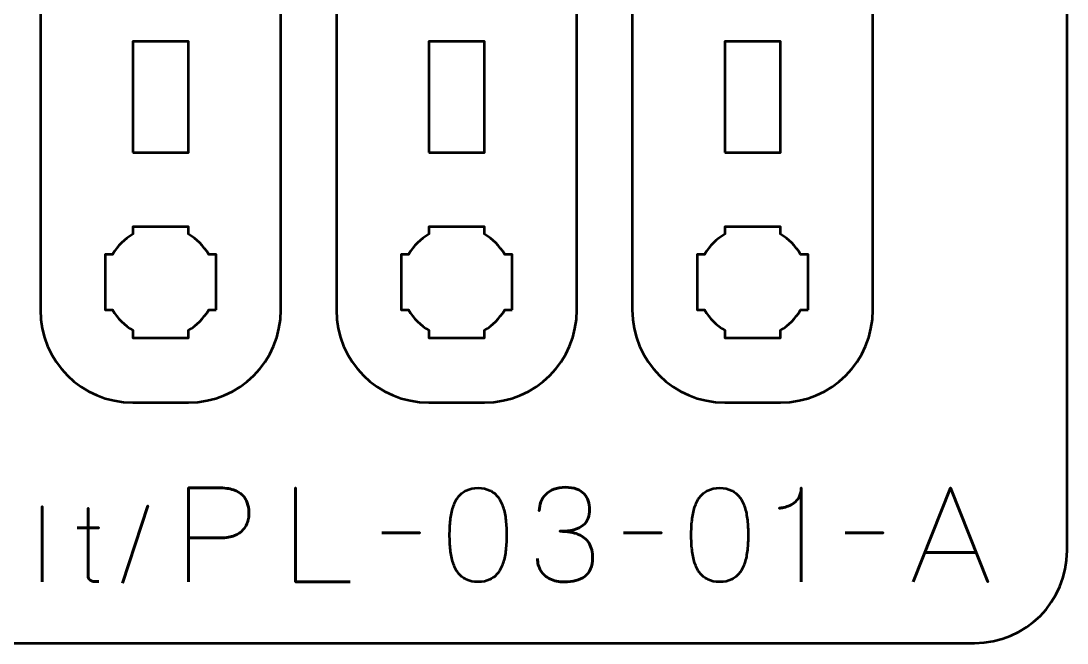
# Model space of a CAD drawing. Header units: centimetres. Extents: x -21 to 0, y -29.7 to 0.
# Drawn here: x -5.66 to 0, y -29.7 to -26.34 of the extents above; entities that cross this region are included whole.
import ezdxf

# ---------------------------------------------------------------- set-up
doc = ezdxf.new("R2010")
doc.units = ezdxf.units.CM
doc.header["$MEASUREMENT"] = 0
doc.layers.add('Layer 1', color=7, linetype='Continuous')

msp = doc.modelspace()

# ---------------------------------------------------------------- linework, layer by layer
at = {"layer": 'Layer 1', "color": 1, "lineweight": 53}
msp.add_open_spline([(-21.00003, -29.19995), (-21.00003, -29.19995), (-21.00003, -5.89992), (-21.00003, -5.89992), (-21.00003, -5.89992), (-21.00003, -5.81709), (-20.93286, -5.74992), (-20.85003, -5.74992), (-20.85003, -5.74992), (-20.7672, -5.74992), (-20.70003, -5.68275), (-20.70003, -5.59992), (-20.70003, -5.59992), (-20.70003, -5.51709), (-20.7672, -5.44992), (-20.85003, -5.44992), (-20.85003, -5.44992), (-20.93286, -5.44992), (-21.00003, -5.38275), (-21.00003, -5.29992), (-21.00003, -5.29992), (-21.00003, -5.21709), (-20.93286, -5.14992), (-20.85003, -5.14992), (-20.85003, -5.14992), (-20.7672, -5.14992), (-20.70003, -5.08275), (-20.70003, -4.99992), (-20.70003, -4.99992), (-20.70003, -4.91709), (-20.7672, -4.84992), (-20.85003, -4.84992), (-20.85003, -4.84992), (-20.93286, -4.84992), (-21.00003, -4.78275), (-21.00003, -4.69992), (-21.00003, -4.69992), (-21.00003, -4.61709), (-20.93286, -4.54992), (-20.85003, -4.54992), (-20.85003, -4.54992), (-20.7672, -4.54992), (-20.70003, -4.48275), (-20.70003, -4.39992), (-20.70003, -4.39992), (-20.70003, -4.31709), (-20.7672, -4.24992), (-20.85003, -4.24992), (-20.85003, -4.24992), (-20.93286, -4.24992), (-21.00003, -4.18275), (-21.00003, -4.09992), (-21.00003, -4.09992), (-21.00003, -4.01709), (-20.93286, -3.94992), (-20.85003, -3.94992), (-20.85003, -3.94992), (-20.7672, -3.94992), (-20.70003, -3.88275), (-20.70003, -3.79992), (-20.70003, -3.79992), (-20.70003, -3.71709), (-20.7672, -3.64992), (-20.85003, -3.64992), (-20.85003, -3.64992), (-20.93286, -3.64992), (-21.00003, -3.58275), (-21.00003, -3.49992), (-21.00003, -3.49992), (-21.00003, -3.41709), (-20.93286, -3.34992), (-20.85003, -3.34992), (-20.85003, -3.34992), (-20.7672, -3.34992), (-20.70003, -3.28275), (-20.70003, -3.19992), (-20.70003, -3.19992), (-20.70003, -3.11709), (-20.7672, -3.04992), (-20.85003, -3.04992), (-20.85003, -3.04992), (-20.93286, -3.04992), (-21.00003, -2.98275), (-21.00003, -2.89992), (-21.00003, -2.89992), (-21.00003, -2.81709), (-20.93286, -2.74992), (-20.85003, -2.74992), (-20.85003, -2.74992), (-20.7672, -2.74992), (-20.70003, -2.68275), (-20.70003, -2.59992), (-20.70003, -2.59992), (-20.70003, -2.51709), (-20.7672, -2.44992), (-20.85003, -2.44992), (-20.85003, -2.44992), (-20.93286, -2.44992), (-21.00003, -2.38275), (-21.00003, -2.29992), (-21.00003, -2.29992), (-21.00003, -2.21709), (-20.93286, -2.14992), (-20.85003, -2.14992), (-20.85003, -2.14992), (-20.7672, -2.14992), (-20.70003, -2.08275), (-20.70003, -1.99992), (-20.70003, -1.99992), (-20.70003, -1.91709), (-20.7672, -1.84992), (-20.85003, -1.84992), (-20.85003, -1.84992), (-20.93286, -1.84992), (-21.00003, -1.78275), (-21.00003, -1.69992), (-21.00003, -1.69992), (-21.00003, -1.61709), (-20.93286, -1.54992), (-20.85003, -1.54992), (-20.85003, -1.54992), (-20.7672, -1.54992), (-20.70003, -1.48275), (-20.70003, -1.39992), (-20.70003, -1.39992), (-20.70003, -1.31709), (-20.7672, -1.24992), (-20.85003, -1.24992), (-20.85003, -1.24992), (-20.93286, -1.24992), (-21.00003, -1.18275), (-21.00003, -1.09992), (-21.00003, -1.09992), (-21.00003, -1.09992), (-21.00003, -0.49992), (-21.00003, -0.49992), (-21.00003, -0.49992), (-21.00003, -0.22295), (-20.77694, 0.00004), (-20.49994, 0.00004), (-20.49994, 0.00004), (-20.49994, 0.00004), (-0.50008, 0.00004), (-0.50008, 0.00004), (-0.50008, 0.00004), (-0.22294, 0.00004), (0.00002, -0.22295), (0.00002, -0.49992), (0.00002, -0.49992), (0.00002, -0.49992), (0.00002, -29.19995), (0.00002, -29.19995), (0.00002, -29.19995), (0.00002, -29.47695), (-0.22294, -29.70004), (-0.50008, -29.70004), (-0.50008, -29.70004), (-0.50008, -29.70004), (-20.49994, -29.70004), (-20.49994, -29.70004), (-20.49994, -29.70004), (-20.77694, -29.70004), (-21.00003, -29.47695), (-21.00003, -29.19995)], degree=3, knots=[0, 0, 0, 0, 0.0243902, 0.0243902, 0.0243902, 0.0243902, 0.0487805, 0.0487805, 0.0487805, 0.0487805, 0.0731707, 0.0731707, 0.0731707, 0.0731707, 0.097561, 0.097561, 0.097561, 0.097561, 0.1219512, 0.1219512, 0.1219512, 0.1219512, 0.1463415, 0.1463415, 0.1463415, 0.1463415, 0.1707317, 0.1707317, 0.1707317, 0.1707317, 0.195122, 0.195122, 0.195122, 0.195122, 0.2195122, 0.2195122, 0.2195122, 0.2195122, 0.2439024, 0.2439024, 0.2439024, 0.2439024, 0.2682927, 0.2682927, 0.2682927, 0.2682927, 0.2926829, 0.2926829, 0.2926829, 0.2926829, 0.3170732, 0.3170732, 0.3170732, 0.3170732, 0.3414634, 0.3414634, 0.3414634, 0.3414634, 0.3658537, 0.3658537, 0.3658537, 0.3658537, 0.3902439, 0.3902439, 0.3902439, 0.3902439, 0.4146341, 0.4146341, 0.4146341, 0.4146341, 0.4390244, 0.4390244, 0.4390244, 0.4390244, 0.4634146, 0.4634146, 0.4634146, 0.4634146, 0.4878049, 0.4878049, 0.4878049, 0.4878049, 0.5121951, 0.5121951, 0.5121951, 0.5121951, 0.5365854, 0.5365854, 0.5365854, 0.5365854, 0.5609756, 0.5609756, 0.5609756, 0.5609756, 0.5853659, 0.5853659, 0.5853659, 0.5853659, 0.6097561, 0.6097561, 0.6097561, 0.6097561, 0.6341463, 0.6341463, 0.6341463, 0.6341463, 0.6585366, 0.6585366, 0.6585366, 0.6585366, 0.6829268, 0.6829268, 0.6829268, 0.6829268, 0.7073171, 0.7073171, 0.7073171, 0.7073171, 0.7317073, 0.7317073, 0.7317073, 0.7317073, 0.7560976, 0.7560976, 0.7560976, 0.7560976, 0.7804878, 0.7804878, 0.7804878, 0.7804878, 0.804878, 0.804878, 0.804878, 0.804878, 0.8292683, 0.8292683, 0.8292683, 0.8292683, 0.8536585, 0.8536585, 0.8536585, 0.8536585, 0.8780488, 0.8780488, 0.8780488, 0.8780488, 0.902439, 0.902439, 0.902439, 0.902439, 0.9268293, 0.9268293, 0.9268293, 0.9268293, 0.9512195, 0.9512195, 0.9512195, 0.9512195, 0.9756098, 0.9756098, 0.9756098, 0.9756098, 1, 1, 1, 1], dxfattribs=at)
at = {"layer": 'Layer 1', "color": 3, "lineweight": 53}
for points in [[(-5.55001, -27.89994), (-5.55001, -27.89994), (-5.55001, -23.60007), (-5.55001, -23.60007), (-5.55001, -23.60007), (-5.55001, -23.32293), (-5.32692, -23.09997), (-5.04992, -23.09997), (-5.04992, -23.09997), (-5.04992, -23.09997), (-4.74991, -23.09997), (-4.74991, -23.09997), (-4.74991, -23.09997), (-4.47295, -23.09997), (-4.24999, -23.32293), (-4.24999, -23.60007), (-4.24999, -23.60007), (-4.24999, -23.60007), (-4.24999, -27.89994), (-4.24999, -27.89994), (-4.24999, -27.89994), (-4.24999, -28.17694), (-4.47295, -28.40003), (-4.74991, -28.40003), (-4.74991, -28.40003), (-4.74991, -28.40003), (-5.04992, -28.40003), (-5.04992, -28.40003), (-5.04992, -28.40003), (-5.32692, -28.40003), (-5.55001, -28.17694), (-5.55001, -27.89994)], [(-3.95001, -27.89994), (-3.95001, -27.89994), (-3.95001, -23.60007), (-3.95001, -23.60007), (-3.95001, -23.60007), (-3.95001, -23.32293), (-3.72692, -23.09997), (-3.44992, -23.09997), (-3.44992, -23.09997), (-3.44992, -23.09997), (-3.14991, -23.09997), (-3.14991, -23.09997), (-3.14991, -23.09997), (-2.87295, -23.09997), (-2.64999, -23.32293), (-2.64999, -23.60007), (-2.64999, -23.60007), (-2.64999, -23.60007), (-2.64999, -27.89994), (-2.64999, -27.89994), (-2.64999, -27.89994), (-2.64999, -28.17694), (-2.87295, -28.40003), (-3.14991, -28.40003), (-3.14991, -28.40003), (-3.14991, -28.40003), (-3.44992, -28.40003), (-3.44992, -28.40003), (-3.44992, -28.40003), (-3.72692, -28.40003), (-3.95001, -28.17694), (-3.95001, -27.89994)], [(-2.35001, -27.89994), (-2.35001, -27.89994), (-2.35001, -23.60007), (-2.35001, -23.60007), (-2.35001, -23.60007), (-2.35001, -23.32293), (-2.12692, -23.09997), (-1.84992, -23.09997), (-1.84992, -23.09997), (-1.84992, -23.09997), (-1.54991, -23.09997), (-1.54991, -23.09997), (-1.54991, -23.09997), (-1.27295, -23.09997), (-1.04999, -23.32293), (-1.04999, -23.60007), (-1.04999, -23.60007), (-1.04999, -23.60007), (-1.04999, -27.89994), (-1.04999, -27.89994), (-1.04999, -27.89994), (-1.04999, -28.17694), (-1.27295, -28.40003), (-1.54991, -28.40003), (-1.54991, -28.40003), (-1.54991, -28.40003), (-1.84992, -28.40003), (-1.84992, -28.40003), (-1.84992, -28.40003), (-2.12692, -28.40003), (-2.35001, -28.17694), (-2.35001, -27.89994)]]:
    msp.add_open_spline(points, degree=3, knots=[0, 0, 0, 0, 0.125, 0.125, 0.125, 0.125, 0.25, 0.25, 0.25, 0.25, 0.375, 0.375, 0.375, 0.375, 0.5, 0.5, 0.5, 0.5, 0.625, 0.625, 0.625, 0.625, 0.75, 0.75, 0.75, 0.75, 0.875, 0.875, 0.875, 0.875, 1, 1, 1, 1], dxfattribs=at)
at = {"layer": 'Layer 1', "lineweight": 53}
for points, knots in [([(-5.04992, -27.04999), (-5.04992, -27.04999), (-5.04992, -26.44998), (-5.04992, -26.44998), (-5.04992, -26.44998), (-5.04992, -26.44998), (-4.74991, -26.44998), (-4.74991, -26.44998), (-4.74991, -26.44998), (-4.74991, -26.44998), (-4.74991, -27.04999), (-4.74991, -27.04999), (-4.74991, -27.04999), (-4.74991, -27.04999), (-5.04992, -27.04999), (-5.04992, -27.04999)], [0, 0, 0, 0, 0.25, 0.25, 0.25, 0.25, 0.5, 0.5, 0.5, 0.5, 0.75, 0.75, 0.75, 0.75, 1, 1, 1, 1]), ([(-3.44992, -27.04999), (-3.44992, -27.04999), (-3.44992, -26.44998), (-3.44992, -26.44998), (-3.44992, -26.44998), (-3.44992, -26.44998), (-3.14991, -26.44998), (-3.14991, -26.44998), (-3.14991, -26.44998), (-3.14991, -26.44998), (-3.14991, -27.04999), (-3.14991, -27.04999), (-3.14991, -27.04999), (-3.14991, -27.04999), (-3.44992, -27.04999), (-3.44992, -27.04999)], [0, 0, 0, 0, 0.25, 0.25, 0.25, 0.25, 0.5, 0.5, 0.5, 0.5, 0.75, 0.75, 0.75, 0.75, 1, 1, 1, 1]), ([(-1.84992, -27.04999), (-1.84992, -27.04999), (-1.84992, -26.44998), (-1.84992, -26.44998), (-1.84992, -26.44998), (-1.84992, -26.44998), (-1.54991, -26.44998), (-1.54991, -26.44998), (-1.54991, -26.44998), (-1.54991, -26.44998), (-1.54991, -27.04999), (-1.54991, -27.04999), (-1.54991, -27.04999), (-1.54991, -27.04999), (-1.84992, -27.04999), (-1.84992, -27.04999)], [0, 0, 0, 0, 0.25, 0.25, 0.25, 0.25, 0.5, 0.5, 0.5, 0.5, 0.75, 0.75, 0.75, 0.75, 1, 1, 1, 1]), ([(-4.59998, -27.89994), (-4.59998, -27.89994), (-4.64009, -27.89994), (-4.64009, -27.89994), (-4.64009, -27.89994), (-4.66641, -27.94555), (-4.70444, -27.98347), (-4.74991, -28.00979), (-4.74991, -28.00979), (-4.74991, -28.00979), (-4.74991, -28.05001), (-4.74991, -28.05001), (-4.74991, -28.05001), (-4.74991, -28.05001), (-4.89999, -28.05001), (-4.89999, -28.05001), (-4.89999, -28.05001), (-4.89999, -28.05001), (-5.04992, -28.05001), (-5.04992, -28.05001), (-5.04992, -28.05001), (-5.04992, -28.05001), (-5.04992, -28.00979), (-5.04992, -28.00979), (-5.04992, -28.00979), (-5.09553, -27.98347), (-5.13345, -27.94555), (-5.15977, -27.89994), (-5.15977, -27.89994), (-5.15977, -27.89994), (-5.19999, -27.89994), (-5.19999, -27.89994), (-5.19999, -27.89994), (-5.19999, -27.89994), (-5.19999, -27.75001), (-5.19999, -27.75001), (-5.19999, -27.75001), (-5.19999, -27.75001), (-5.19999, -27.59993), (-5.19999, -27.59993), (-5.19999, -27.59993), (-5.19999, -27.59993), (-5.15977, -27.59993), (-5.15977, -27.59993), (-5.15977, -27.59993), (-5.13345, -27.55446), (-5.09553, -27.51643), (-5.04992, -27.49011), (-5.04992, -27.49011), (-5.04992, -27.49011), (-5.04992, -27.45), (-5.04992, -27.45), (-5.04992, -27.45), (-5.04992, -27.45), (-4.89999, -27.45), (-4.89999, -27.45), (-4.89999, -27.45), (-4.89999, -27.45), (-4.74991, -27.45), (-4.74991, -27.45), (-4.74991, -27.45), (-4.74991, -27.45), (-4.74991, -27.49011), (-4.74991, -27.49011), (-4.74991, -27.49011), (-4.70444, -27.51643), (-4.66641, -27.55446), (-4.64009, -27.59993), (-4.64009, -27.59993), (-4.64009, -27.59993), (-4.59998, -27.59993), (-4.59998, -27.59993), (-4.59998, -27.59993), (-4.59998, -27.59993), (-4.59998, -27.75001), (-4.59998, -27.75001), (-4.59998, -27.75001), (-4.59998, -27.75001), (-4.59998, -27.89994), (-4.59998, -27.89994)], [0, 0, 0, 0, 0.05, 0.05, 0.05, 0.05, 0.1, 0.1, 0.1, 0.1, 0.15, 0.15, 0.15, 0.15, 0.2, 0.2, 0.2, 0.2, 0.25, 0.25, 0.25, 0.25, 0.3, 0.3, 0.3, 0.3, 0.35, 0.35, 0.35, 0.35, 0.4, 0.4, 0.4, 0.4, 0.45, 0.45, 0.45, 0.45, 0.5, 0.5, 0.5, 0.5, 0.55, 0.55, 0.55, 0.55, 0.6, 0.6, 0.6, 0.6, 0.65, 0.65, 0.65, 0.65, 0.7, 0.7, 0.7, 0.7, 0.75, 0.75, 0.75, 0.75, 0.8, 0.8, 0.8, 0.8, 0.85, 0.85, 0.85, 0.85, 0.9, 0.9, 0.9, 0.9, 0.95, 0.95, 0.95, 0.95, 1, 1, 1, 1]), ([(-2.99998, -27.89994), (-2.99998, -27.89994), (-3.04009, -27.89994), (-3.04009, -27.89994), (-3.04009, -27.89994), (-3.06641, -27.94555), (-3.10444, -27.98347), (-3.14991, -28.00979), (-3.14991, -28.00979), (-3.14991, -28.00979), (-3.14991, -28.05001), (-3.14991, -28.05001), (-3.14991, -28.05001), (-3.14991, -28.05001), (-3.29999, -28.05001), (-3.29999, -28.05001), (-3.29999, -28.05001), (-3.29999, -28.05001), (-3.44992, -28.05001), (-3.44992, -28.05001), (-3.44992, -28.05001), (-3.44992, -28.05001), (-3.44992, -28.00979), (-3.44992, -28.00979), (-3.44992, -28.00979), (-3.49553, -27.98347), (-3.53345, -27.94555), (-3.55977, -27.89994), (-3.55977, -27.89994), (-3.55977, -27.89994), (-3.59999, -27.89994), (-3.59999, -27.89994), (-3.59999, -27.89994), (-3.59999, -27.89994), (-3.59999, -27.75001), (-3.59999, -27.75001), (-3.59999, -27.75001), (-3.59999, -27.75001), (-3.59999, -27.59993), (-3.59999, -27.59993), (-3.59999, -27.59993), (-3.59999, -27.59993), (-3.55977, -27.59993), (-3.55977, -27.59993), (-3.55977, -27.59993), (-3.53345, -27.55446), (-3.49553, -27.51643), (-3.44992, -27.49011), (-3.44992, -27.49011), (-3.44992, -27.49011), (-3.44992, -27.45), (-3.44992, -27.45), (-3.44992, -27.45), (-3.44992, -27.45), (-3.29999, -27.45), (-3.29999, -27.45), (-3.29999, -27.45), (-3.29999, -27.45), (-3.14991, -27.45), (-3.14991, -27.45), (-3.14991, -27.45), (-3.14991, -27.45), (-3.14991, -27.49011), (-3.14991, -27.49011), (-3.14991, -27.49011), (-3.10444, -27.51643), (-3.06641, -27.55446), (-3.04009, -27.59993), (-3.04009, -27.59993), (-3.04009, -27.59993), (-2.99998, -27.59993), (-2.99998, -27.59993), (-2.99998, -27.59993), (-2.99998, -27.59993), (-2.99998, -27.75001), (-2.99998, -27.75001), (-2.99998, -27.75001), (-2.99998, -27.75001), (-2.99998, -27.89994), (-2.99998, -27.89994)], [0, 0, 0, 0, 0.05, 0.05, 0.05, 0.05, 0.1, 0.1, 0.1, 0.1, 0.15, 0.15, 0.15, 0.15, 0.2, 0.2, 0.2, 0.2, 0.25, 0.25, 0.25, 0.25, 0.3, 0.3, 0.3, 0.3, 0.35, 0.35, 0.35, 0.35, 0.4, 0.4, 0.4, 0.4, 0.45, 0.45, 0.45, 0.45, 0.5, 0.5, 0.5, 0.5, 0.55, 0.55, 0.55, 0.55, 0.6, 0.6, 0.6, 0.6, 0.65, 0.65, 0.65, 0.65, 0.7, 0.7, 0.7, 0.7, 0.75, 0.75, 0.75, 0.75, 0.8, 0.8, 0.8, 0.8, 0.85, 0.85, 0.85, 0.85, 0.9, 0.9, 0.9, 0.9, 0.95, 0.95, 0.95, 0.95, 1, 1, 1, 1]), ([(-1.39998, -27.89994), (-1.39998, -27.89994), (-1.44009, -27.89994), (-1.44009, -27.89994), (-1.44009, -27.89994), (-1.46641, -27.94555), (-1.50444, -27.98347), (-1.54991, -28.00979), (-1.54991, -28.00979), (-1.54991, -28.00979), (-1.54991, -28.05001), (-1.54991, -28.05001), (-1.54991, -28.05001), (-1.54991, -28.05001), (-1.69999, -28.05001), (-1.69999, -28.05001), (-1.69999, -28.05001), (-1.69999, -28.05001), (-1.84992, -28.05001), (-1.84992, -28.05001), (-1.84992, -28.05001), (-1.84992, -28.05001), (-1.84992, -28.00979), (-1.84992, -28.00979), (-1.84992, -28.00979), (-1.89553, -27.98347), (-1.93345, -27.94555), (-1.95977, -27.89994), (-1.95977, -27.89994), (-1.95977, -27.89994), (-1.99999, -27.89994), (-1.99999, -27.89994), (-1.99999, -27.89994), (-1.99999, -27.89994), (-1.99999, -27.75001), (-1.99999, -27.75001), (-1.99999, -27.75001), (-1.99999, -27.75001), (-1.99999, -27.59993), (-1.99999, -27.59993), (-1.99999, -27.59993), (-1.99999, -27.59993), (-1.95977, -27.59993), (-1.95977, -27.59993), (-1.95977, -27.59993), (-1.93345, -27.55446), (-1.89553, -27.51643), (-1.84992, -27.49011), (-1.84992, -27.49011), (-1.84992, -27.49011), (-1.84992, -27.45), (-1.84992, -27.45), (-1.84992, -27.45), (-1.84992, -27.45), (-1.69999, -27.45), (-1.69999, -27.45), (-1.69999, -27.45), (-1.69999, -27.45), (-1.54991, -27.45), (-1.54991, -27.45), (-1.54991, -27.45), (-1.54991, -27.45), (-1.54991, -27.49011), (-1.54991, -27.49011), (-1.54991, -27.49011), (-1.50444, -27.51643), (-1.46641, -27.55446), (-1.44009, -27.59993), (-1.44009, -27.59993), (-1.44009, -27.59993), (-1.39998, -27.59993), (-1.39998, -27.59993), (-1.39998, -27.59993), (-1.39998, -27.59993), (-1.39998, -27.75001), (-1.39998, -27.75001), (-1.39998, -27.75001), (-1.39998, -27.75001), (-1.39998, -27.89994), (-1.39998, -27.89994)], [0, 0, 0, 0, 0.05, 0.05, 0.05, 0.05, 0.1, 0.1, 0.1, 0.1, 0.15, 0.15, 0.15, 0.15, 0.2, 0.2, 0.2, 0.2, 0.25, 0.25, 0.25, 0.25, 0.3, 0.3, 0.3, 0.3, 0.35, 0.35, 0.35, 0.35, 0.4, 0.4, 0.4, 0.4, 0.45, 0.45, 0.45, 0.45, 0.5, 0.5, 0.5, 0.5, 0.55, 0.55, 0.55, 0.55, 0.6, 0.6, 0.6, 0.6, 0.65, 0.65, 0.65, 0.65, 0.7, 0.7, 0.7, 0.7, 0.75, 0.75, 0.75, 0.75, 0.8, 0.8, 0.8, 0.8, 0.85, 0.85, 0.85, 0.85, 0.9, 0.9, 0.9, 0.9, 0.95, 0.95, 0.95, 0.95, 1, 1, 1, 1])]:
    msp.add_open_spline(points, degree=3, knots=knots, dxfattribs=at)
at = {"layer": 'Layer 1', "color": 5, "lineweight": 53}
for points, knots in [([(-4.74867, -29.36992), (-4.74867, -29.36992), (-4.74867, -28.86121), (-4.74867, -28.86121), (-4.74867, -28.86121), (-4.74867, -28.86121), (-4.58639, -28.86121), (-4.58639, -28.86121), (-4.58639, -28.86121), (-4.55393, -28.86133), (-4.52724, -28.86497), (-4.50619, -28.87203), (-4.50619, -28.87203), (-4.48526, -28.87897), (-4.4688, -28.88861), (-4.45692, -28.90084), (-4.45692, -28.90084), (-4.44504, -28.91295), (-4.43658, -28.92683), (-4.4314, -28.94247), (-4.4314, -28.94247), (-4.42635, -28.95811), (-4.42341, -28.97445), (-4.4227, -28.99174), (-4.4227, -28.99174), (-4.42188, -29.00903), (-4.42388, -29.02596), (-4.42858, -29.04242), (-4.42858, -29.04242), (-4.4334, -29.05889), (-4.44152, -29.07382), (-4.45316, -29.08723), (-4.45316, -29.08723), (-4.46468, -29.10063), (-4.48032, -29.11133), (-4.49996, -29.11921), (-4.49996, -29.11921), (-4.5196, -29.12721), (-4.54394, -29.13121), (-4.57298, -29.13144), (-4.57298, -29.13144), (-4.57298, -29.13144), (-4.74867, -29.13144), (-4.74867, -29.13144), (-4.74867, -29.13144), (-4.74867, -29.13144), (-4.57298, -29.13144), (-4.57298, -29.13144), (-4.57298, -29.13144), (-4.54453, -29.13121), (-4.52042, -29.12721), (-4.5009, -29.11921), (-4.5009, -29.11921), (-4.48126, -29.11133), (-4.46562, -29.10063), (-4.45386, -29.08723), (-4.45386, -29.08723), (-4.44222, -29.07382), (-4.43387, -29.05889), (-4.42893, -29.04242), (-4.42893, -29.04242), (-4.42399, -29.02596), (-4.42188, -29.00903), (-4.4227, -28.99174), (-4.4227, -28.99174), (-4.42341, -28.97445), (-4.42635, -28.95811), (-4.43164, -28.94247), (-4.43164, -28.94247), (-4.43681, -28.92683), (-4.44551, -28.91295), (-4.45739, -28.90084), (-4.45739, -28.90084), (-4.46938, -28.88861), (-4.48585, -28.87897), (-4.50678, -28.87203), (-4.50678, -28.87203), (-4.52783, -28.86497), (-4.55429, -28.86133), (-4.58639, -28.86121), (-4.58639, -28.86121), (-4.58639, -28.86121), (-4.74867, -28.86121), (-4.74867, -28.86121), (-4.74867, -28.86121), (-4.74867, -28.86121), (-4.74867, -29.36992), (-4.74867, -29.36992)], [0, 0, 0, 0, 0.0454545, 0.0454545, 0.0454545, 0.0454545, 0.0909091, 0.0909091, 0.0909091, 0.0909091, 0.1363636, 0.1363636, 0.1363636, 0.1363636, 0.1818182, 0.1818182, 0.1818182, 0.1818182, 0.2272727, 0.2272727, 0.2272727, 0.2272727, 0.2727273, 0.2727273, 0.2727273, 0.2727273, 0.3181818, 0.3181818, 0.3181818, 0.3181818, 0.3636364, 0.3636364, 0.3636364, 0.3636364, 0.4090909, 0.4090909, 0.4090909, 0.4090909, 0.4545455, 0.4545455, 0.4545455, 0.4545455, 0.5, 0.5, 0.5, 0.5, 0.5454545, 0.5454545, 0.5454545, 0.5454545, 0.5909091, 0.5909091, 0.5909091, 0.5909091, 0.6363636, 0.6363636, 0.6363636, 0.6363636, 0.6818182, 0.6818182, 0.6818182, 0.6818182, 0.7272727, 0.7272727, 0.7272727, 0.7272727, 0.7727273, 0.7727273, 0.7727273, 0.7727273, 0.8181818, 0.8181818, 0.8181818, 0.8181818, 0.8636364, 0.8636364, 0.8636364, 0.8636364, 0.9090909, 0.9090909, 0.9090909, 0.9090909, 0.9545455, 0.9545455, 0.9545455, 0.9545455, 1, 1, 1, 1]), ([(-3.87448, -29.36992), (-3.87448, -29.36992), (-4.17152, -29.36992), (-4.17152, -29.36992), (-4.17152, -29.36992), (-4.17152, -29.36992), (-4.17152, -28.86121), (-4.17152, -28.86121), (-4.17152, -28.86121), (-4.17152, -28.86121), (-4.17152, -29.36992), (-4.17152, -29.36992), (-4.17152, -29.36992), (-4.17152, -29.36992), (-3.87448, -29.36992), (-3.87448, -29.36992)], [0, 0, 0, 0, 0.25, 0.25, 0.25, 0.25, 0.5, 0.5, 0.5, 0.5, 0.75, 0.75, 0.75, 0.75, 1, 1, 1, 1]), ([(-3.18374, -29.36992), (-3.15904, -29.3698), (-3.13776, -29.36545), (-3.12, -29.35698), (-3.12, -29.35698), (-3.10236, -29.34852), (-3.08766, -29.33641), (-3.0759, -29.321), (-3.0759, -29.321), (-3.06426, -29.30548), (-3.05509, -29.28713), (-3.04827, -29.26597), (-3.04827, -29.26597), (-3.04157, -29.2448), (-3.03675, -29.22163), (-3.03404, -29.19623), (-3.03404, -29.19623), (-3.03122, -29.17083), (-3.02981, -29.14414), (-3.02993, -29.11592), (-3.02993, -29.11592), (-3.02981, -29.08781), (-3.03122, -29.06112), (-3.03404, -29.03584), (-3.03404, -29.03584), (-3.03675, -29.01055), (-3.04157, -28.98727), (-3.04827, -28.9661), (-3.04827, -28.9661), (-3.05509, -28.94506), (-3.06426, -28.92671), (-3.0759, -28.91107), (-3.0759, -28.91107), (-3.08766, -28.89555), (-3.10236, -28.88344), (-3.12, -28.87497), (-3.12, -28.87497), (-3.13776, -28.86639), (-3.15904, -28.86203), (-3.18374, -28.86192), (-3.18374, -28.86192), (-3.20843, -28.86203), (-3.22972, -28.86639), (-3.24747, -28.87497), (-3.24747, -28.87497), (-3.26511, -28.88344), (-3.27981, -28.89555), (-3.29157, -28.91107), (-3.29157, -28.91107), (-3.30321, -28.92671), (-3.31238, -28.94506), (-3.3192, -28.9661), (-3.3192, -28.9661), (-3.32591, -28.98727), (-3.33073, -29.01055), (-3.33343, -29.03584), (-3.33343, -29.03584), (-3.33626, -29.06112), (-3.33767, -29.08781), (-3.33755, -29.11592), (-3.33755, -29.11592), (-3.33767, -29.14414), (-3.33626, -29.17083), (-3.33343, -29.19623), (-3.33343, -29.19623), (-3.33073, -29.22163), (-3.32591, -29.2448), (-3.3192, -29.26597), (-3.3192, -29.26597), (-3.31238, -29.28713), (-3.30321, -29.30548), (-3.29157, -29.321), (-3.29157, -29.321), (-3.27981, -29.33641), (-3.26511, -29.34852), (-3.24747, -29.35698), (-3.24747, -29.35698), (-3.22972, -29.36545), (-3.20843, -29.3698), (-3.18374, -29.36992)], [0, 0, 0, 0, 0.05, 0.05, 0.05, 0.05, 0.1, 0.1, 0.1, 0.1, 0.15, 0.15, 0.15, 0.15, 0.2, 0.2, 0.2, 0.2, 0.25, 0.25, 0.25, 0.25, 0.3, 0.3, 0.3, 0.3, 0.35, 0.35, 0.35, 0.35, 0.4, 0.4, 0.4, 0.4, 0.45, 0.45, 0.45, 0.45, 0.5, 0.5, 0.5, 0.5, 0.55, 0.55, 0.55, 0.55, 0.6, 0.6, 0.6, 0.6, 0.65, 0.65, 0.65, 0.65, 0.7, 0.7, 0.7, 0.7, 0.75, 0.75, 0.75, 0.75, 0.8, 0.8, 0.8, 0.8, 0.85, 0.85, 0.85, 0.85, 0.9, 0.9, 0.9, 0.9, 0.95, 0.95, 0.95, 0.95, 1, 1, 1, 1]), ([(-3.18374, -29.36992), (-3.15904, -29.3698), (-3.13776, -29.36545), (-3.12, -29.35698), (-3.12, -29.35698), (-3.10236, -29.34852), (-3.08766, -29.33641), (-3.0759, -29.321), (-3.0759, -29.321), (-3.06426, -29.30548), (-3.05509, -29.28713), (-3.04827, -29.26597), (-3.04827, -29.26597), (-3.04157, -29.2448), (-3.03675, -29.22163), (-3.03404, -29.19623), (-3.03404, -29.19623), (-3.03122, -29.17083), (-3.02981, -29.14414), (-3.02993, -29.11592), (-3.02993, -29.11592), (-3.02981, -29.08781), (-3.03122, -29.06112), (-3.03404, -29.03584), (-3.03404, -29.03584), (-3.03675, -29.01055), (-3.04157, -28.98727), (-3.04827, -28.9661), (-3.04827, -28.9661), (-3.05509, -28.94506), (-3.06426, -28.92671), (-3.0759, -28.91107), (-3.0759, -28.91107), (-3.08766, -28.89555), (-3.10236, -28.88344), (-3.12, -28.87497), (-3.12, -28.87497), (-3.13776, -28.86639), (-3.15904, -28.86203), (-3.18374, -28.86192), (-3.18374, -28.86192), (-3.20843, -28.86203), (-3.22972, -28.86639), (-3.24747, -28.87497), (-3.24747, -28.87497), (-3.26511, -28.88344), (-3.27981, -28.89555), (-3.29157, -28.91107), (-3.29157, -28.91107), (-3.30321, -28.92671), (-3.31238, -28.94506), (-3.3192, -28.9661), (-3.3192, -28.9661), (-3.32591, -28.98727), (-3.33073, -29.01055), (-3.33343, -29.03584), (-3.33343, -29.03584), (-3.33626, -29.06112), (-3.33767, -29.08781), (-3.33755, -29.11592), (-3.33755, -29.11592), (-3.33767, -29.14414), (-3.33626, -29.17083), (-3.33343, -29.19623), (-3.33343, -29.19623), (-3.33073, -29.22163), (-3.32591, -29.2448), (-3.3192, -29.26597), (-3.3192, -29.26597), (-3.31238, -29.28713), (-3.30321, -29.30548), (-3.29157, -29.321), (-3.29157, -29.321), (-3.27981, -29.33641), (-3.26511, -29.34852), (-3.24747, -29.35698), (-3.24747, -29.35698), (-3.22972, -29.36545), (-3.20843, -29.3698), (-3.18374, -29.36992)], [0, 0, 0, 0, 0.05, 0.05, 0.05, 0.05, 0.1, 0.1, 0.1, 0.1, 0.15, 0.15, 0.15, 0.15, 0.2, 0.2, 0.2, 0.2, 0.25, 0.25, 0.25, 0.25, 0.3, 0.3, 0.3, 0.3, 0.35, 0.35, 0.35, 0.35, 0.4, 0.4, 0.4, 0.4, 0.45, 0.45, 0.45, 0.45, 0.5, 0.5, 0.5, 0.5, 0.55, 0.55, 0.55, 0.55, 0.6, 0.6, 0.6, 0.6, 0.65, 0.65, 0.65, 0.65, 0.7, 0.7, 0.7, 0.7, 0.75, 0.75, 0.75, 0.75, 0.8, 0.8, 0.8, 0.8, 0.85, 0.85, 0.85, 0.85, 0.9, 0.9, 0.9, 0.9, 0.95, 0.95, 0.95, 0.95, 1, 1, 1, 1]), ([(-2.86271, -29.24221), (-2.86259, -29.26761), (-2.85671, -29.28972), (-2.84507, -29.30889), (-2.84507, -29.30889), (-2.83343, -29.32794), (-2.81685, -29.34287), (-2.79521, -29.35357), (-2.79521, -29.35357), (-2.77357, -29.36428), (-2.74759, -29.36968), (-2.71736, -29.36992), (-2.71736, -29.36992), (-2.69467, -29.36992), (-2.67409, -29.36757), (-2.65539, -29.36263), (-2.65539, -29.36263), (-2.63681, -29.35769), (-2.62082, -29.35005), (-2.6073, -29.33958), (-2.6073, -29.33958), (-2.59377, -29.32912), (-2.58343, -29.31559), (-2.57602, -29.29913), (-2.57602, -29.29913), (-2.56873, -29.28255), (-2.56508, -29.26267), (-2.56496, -29.23939), (-2.56496, -29.23939), (-2.56485, -29.20835), (-2.5712, -29.18212), (-2.58378, -29.16084), (-2.58378, -29.16084), (-2.59636, -29.13955), (-2.61588, -29.12356), (-2.6421, -29.11263), (-2.6421, -29.11263), (-2.66833, -29.10169), (-2.70196, -29.09616), (-2.74276, -29.09616), (-2.74276, -29.09616), (-2.71231, -29.09628), (-2.68679, -29.09346), (-2.66598, -29.0877), (-2.66598, -29.0877), (-2.64528, -29.08193), (-2.6287, -29.07382), (-2.61623, -29.06324), (-2.61623, -29.06324), (-2.60377, -29.05277), (-2.59471, -29.04031), (-2.58931, -29.02596), (-2.58931, -29.02596), (-2.58378, -29.01173), (-2.58107, -28.99609), (-2.58119, -28.97904), (-2.58119, -28.97904), (-2.58107, -28.96199), (-2.58343, -28.94623), (-2.58813, -28.93165), (-2.58813, -28.93165), (-2.59272, -28.91707), (-2.60024, -28.90425), (-2.61047, -28.89331), (-2.61047, -28.89331), (-2.6207, -28.88238), (-2.63423, -28.87379), (-2.65081, -28.86768), (-2.65081, -28.86768), (-2.6675, -28.86156), (-2.68785, -28.85851), (-2.71172, -28.85839), (-2.71172, -28.85839), (-2.73547, -28.85851), (-2.75629, -28.86203), (-2.77393, -28.86885), (-2.77393, -28.86885), (-2.79168, -28.87568), (-2.80626, -28.88497), (-2.81802, -28.89684), (-2.81802, -28.89684), (-2.82967, -28.90872), (-2.83837, -28.92224), (-2.84413, -28.93753), (-2.84413, -28.93753), (-2.85001, -28.95282), (-2.85283, -28.96904), (-2.85283, -28.9861), (-2.85283, -28.9861), (-2.85283, -28.96904), (-2.85001, -28.95282), (-2.84413, -28.93753), (-2.84413, -28.93753), (-2.83837, -28.92224), (-2.82967, -28.90872), (-2.81802, -28.89684), (-2.81802, -28.89684), (-2.80626, -28.88497), (-2.79168, -28.87568), (-2.77393, -28.86885), (-2.77393, -28.86885), (-2.75629, -28.86203), (-2.73547, -28.85851), (-2.71172, -28.85839), (-2.71172, -28.85839), (-2.68785, -28.85851), (-2.6675, -28.86156), (-2.65081, -28.86768), (-2.65081, -28.86768), (-2.63423, -28.87379), (-2.6207, -28.88238), (-2.61047, -28.89331), (-2.61047, -28.89331), (-2.60024, -28.90425), (-2.59272, -28.91707), (-2.58813, -28.93165), (-2.58813, -28.93165), (-2.58343, -28.94623), (-2.58107, -28.96199), (-2.58119, -28.97904), (-2.58119, -28.97904), (-2.58107, -28.99609), (-2.58378, -29.01173), (-2.58931, -29.02596), (-2.58931, -29.02596), (-2.59471, -29.04031), (-2.60377, -29.05277), (-2.61623, -29.06324), (-2.61623, -29.06324), (-2.6287, -29.07382), (-2.64528, -29.08193), (-2.66598, -29.0877), (-2.66598, -29.0877), (-2.68679, -29.09346), (-2.71231, -29.09628), (-2.74276, -29.09616), (-2.74276, -29.09616), (-2.70196, -29.09616), (-2.66833, -29.10169), (-2.6421, -29.11263), (-2.6421, -29.11263), (-2.61588, -29.12356), (-2.59636, -29.13955), (-2.58378, -29.16084), (-2.58378, -29.16084), (-2.5712, -29.18212), (-2.56485, -29.20835), (-2.56496, -29.23939), (-2.56496, -29.23939), (-2.56508, -29.26267), (-2.56873, -29.28255), (-2.57602, -29.29913), (-2.57602, -29.29913), (-2.58343, -29.31559), (-2.59377, -29.32912), (-2.6073, -29.33958), (-2.6073, -29.33958), (-2.62082, -29.35005), (-2.63681, -29.35769), (-2.65539, -29.36263), (-2.65539, -29.36263), (-2.67409, -29.36757), (-2.69467, -29.36992), (-2.71736, -29.36992), (-2.71736, -29.36992), (-2.74759, -29.36968), (-2.77357, -29.36428), (-2.79521, -29.35357), (-2.79521, -29.35357), (-2.81685, -29.34287), (-2.83343, -29.32794), (-2.84507, -29.30889), (-2.84507, -29.30889), (-2.85671, -29.28972), (-2.86259, -29.26761), (-2.86271, -29.24221)], [0, 0, 0, 0, 0.0227273, 0.0227273, 0.0227273, 0.0227273, 0.0454545, 0.0454545, 0.0454545, 0.0454545, 0.0681818, 0.0681818, 0.0681818, 0.0681818, 0.0909091, 0.0909091, 0.0909091, 0.0909091, 0.1136364, 0.1136364, 0.1136364, 0.1136364, 0.1363636, 0.1363636, 0.1363636, 0.1363636, 0.1590909, 0.1590909, 0.1590909, 0.1590909, 0.1818182, 0.1818182, 0.1818182, 0.1818182, 0.2045455, 0.2045455, 0.2045455, 0.2045455, 0.2272727, 0.2272727, 0.2272727, 0.2272727, 0.25, 0.25, 0.25, 0.25, 0.2727273, 0.2727273, 0.2727273, 0.2727273, 0.2954545, 0.2954545, 0.2954545, 0.2954545, 0.3181818, 0.3181818, 0.3181818, 0.3181818, 0.3409091, 0.3409091, 0.3409091, 0.3409091, 0.3636364, 0.3636364, 0.3636364, 0.3636364, 0.3863636, 0.3863636, 0.3863636, 0.3863636, 0.4090909, 0.4090909, 0.4090909, 0.4090909, 0.4318182, 0.4318182, 0.4318182, 0.4318182, 0.4545455, 0.4545455, 0.4545455, 0.4545455, 0.4772727, 0.4772727, 0.4772727, 0.4772727, 0.5, 0.5, 0.5, 0.5, 0.5227273, 0.5227273, 0.5227273, 0.5227273, 0.5454545, 0.5454545, 0.5454545, 0.5454545, 0.5681818, 0.5681818, 0.5681818, 0.5681818, 0.5909091, 0.5909091, 0.5909091, 0.5909091, 0.6136364, 0.6136364, 0.6136364, 0.6136364, 0.6363636, 0.6363636, 0.6363636, 0.6363636, 0.6590909, 0.6590909, 0.6590909, 0.6590909, 0.6818182, 0.6818182, 0.6818182, 0.6818182, 0.7045455, 0.7045455, 0.7045455, 0.7045455, 0.7272727, 0.7272727, 0.7272727, 0.7272727, 0.75, 0.75, 0.75, 0.75, 0.7727273, 0.7727273, 0.7727273, 0.7727273, 0.7954545, 0.7954545, 0.7954545, 0.7954545, 0.8181818, 0.8181818, 0.8181818, 0.8181818, 0.8409091, 0.8409091, 0.8409091, 0.8409091, 0.8636364, 0.8636364, 0.8636364, 0.8636364, 0.8863636, 0.8863636, 0.8863636, 0.8863636, 0.9090909, 0.9090909, 0.9090909, 0.9090909, 0.9318182, 0.9318182, 0.9318182, 0.9318182, 0.9545455, 0.9545455, 0.9545455, 0.9545455, 0.9772727, 0.9772727, 0.9772727, 0.9772727, 1, 1, 1, 1]), ([(-1.87775, -29.36992), (-1.85305, -29.3698), (-1.83177, -29.36545), (-1.81401, -29.35698), (-1.81401, -29.35698), (-1.79637, -29.34852), (-1.78167, -29.33641), (-1.76991, -29.321), (-1.76991, -29.321), (-1.75827, -29.30548), (-1.7491, -29.28713), (-1.74228, -29.26597), (-1.74228, -29.26597), (-1.73558, -29.2448), (-1.73076, -29.22163), (-1.72805, -29.19623), (-1.72805, -29.19623), (-1.72523, -29.17083), (-1.72382, -29.14414), (-1.72394, -29.11592), (-1.72394, -29.11592), (-1.72382, -29.08781), (-1.72523, -29.06112), (-1.72805, -29.03584), (-1.72805, -29.03584), (-1.73076, -29.01055), (-1.73558, -28.98727), (-1.74228, -28.9661), (-1.74228, -28.9661), (-1.7491, -28.94506), (-1.75827, -28.92671), (-1.76991, -28.91107), (-1.76991, -28.91107), (-1.78167, -28.89555), (-1.79637, -28.88344), (-1.81401, -28.87497), (-1.81401, -28.87497), (-1.83177, -28.86639), (-1.85305, -28.86203), (-1.87775, -28.86192), (-1.87775, -28.86192), (-1.90244, -28.86203), (-1.92373, -28.86639), (-1.94148, -28.87497), (-1.94148, -28.87497), (-1.95912, -28.88344), (-1.97382, -28.89555), (-1.98558, -28.91107), (-1.98558, -28.91107), (-1.99722, -28.92671), (-2.00639, -28.94506), (-2.01321, -28.9661), (-2.01321, -28.9661), (-2.01992, -28.98727), (-2.02474, -29.01055), (-2.02744, -29.03584), (-2.02744, -29.03584), (-2.03027, -29.06112), (-2.03168, -29.08781), (-2.03156, -29.11592), (-2.03156, -29.11592), (-2.03168, -29.14414), (-2.03027, -29.17083), (-2.02744, -29.19623), (-2.02744, -29.19623), (-2.02474, -29.22163), (-2.01992, -29.2448), (-2.01321, -29.26597), (-2.01321, -29.26597), (-2.00639, -29.28713), (-1.99722, -29.30548), (-1.98558, -29.321), (-1.98558, -29.321), (-1.97382, -29.33641), (-1.95912, -29.34852), (-1.94148, -29.35698), (-1.94148, -29.35698), (-1.92373, -29.36545), (-1.90244, -29.3698), (-1.87775, -29.36992)], [0, 0, 0, 0, 0.05, 0.05, 0.05, 0.05, 0.1, 0.1, 0.1, 0.1, 0.15, 0.15, 0.15, 0.15, 0.2, 0.2, 0.2, 0.2, 0.25, 0.25, 0.25, 0.25, 0.3, 0.3, 0.3, 0.3, 0.35, 0.35, 0.35, 0.35, 0.4, 0.4, 0.4, 0.4, 0.45, 0.45, 0.45, 0.45, 0.5, 0.5, 0.5, 0.5, 0.55, 0.55, 0.55, 0.55, 0.6, 0.6, 0.6, 0.6, 0.65, 0.65, 0.65, 0.65, 0.7, 0.7, 0.7, 0.7, 0.75, 0.75, 0.75, 0.75, 0.8, 0.8, 0.8, 0.8, 0.85, 0.85, 0.85, 0.85, 0.9, 0.9, 0.9, 0.9, 0.95, 0.95, 0.95, 0.95, 1, 1, 1, 1]), ([(-1.87775, -29.36992), (-1.85305, -29.3698), (-1.83177, -29.36545), (-1.81401, -29.35698), (-1.81401, -29.35698), (-1.79637, -29.34852), (-1.78167, -29.33641), (-1.76991, -29.321), (-1.76991, -29.321), (-1.75827, -29.30548), (-1.7491, -29.28713), (-1.74228, -29.26597), (-1.74228, -29.26597), (-1.73558, -29.2448), (-1.73076, -29.22163), (-1.72805, -29.19623), (-1.72805, -29.19623), (-1.72523, -29.17083), (-1.72382, -29.14414), (-1.72394, -29.11592), (-1.72394, -29.11592), (-1.72382, -29.08781), (-1.72523, -29.06112), (-1.72805, -29.03584), (-1.72805, -29.03584), (-1.73076, -29.01055), (-1.73558, -28.98727), (-1.74228, -28.9661), (-1.74228, -28.9661), (-1.7491, -28.94506), (-1.75827, -28.92671), (-1.76991, -28.91107), (-1.76991, -28.91107), (-1.78167, -28.89555), (-1.79637, -28.88344), (-1.81401, -28.87497), (-1.81401, -28.87497), (-1.83177, -28.86639), (-1.85305, -28.86203), (-1.87775, -28.86192), (-1.87775, -28.86192), (-1.90244, -28.86203), (-1.92373, -28.86639), (-1.94148, -28.87497), (-1.94148, -28.87497), (-1.95912, -28.88344), (-1.97382, -28.89555), (-1.98558, -28.91107), (-1.98558, -28.91107), (-1.99722, -28.92671), (-2.00639, -28.94506), (-2.01321, -28.9661), (-2.01321, -28.9661), (-2.01992, -28.98727), (-2.02474, -29.01055), (-2.02744, -29.03584), (-2.02744, -29.03584), (-2.03027, -29.06112), (-2.03168, -29.08781), (-2.03156, -29.11592), (-2.03156, -29.11592), (-2.03168, -29.14414), (-2.03027, -29.17083), (-2.02744, -29.19623), (-2.02744, -29.19623), (-2.02474, -29.22163), (-2.01992, -29.2448), (-2.01321, -29.26597), (-2.01321, -29.26597), (-2.00639, -29.28713), (-1.99722, -29.30548), (-1.98558, -29.321), (-1.98558, -29.321), (-1.97382, -29.33641), (-1.95912, -29.34852), (-1.94148, -29.35698), (-1.94148, -29.35698), (-1.92373, -29.36545), (-1.90244, -29.3698), (-1.87775, -29.36992)], [0, 0, 0, 0, 0.05, 0.05, 0.05, 0.05, 0.1, 0.1, 0.1, 0.1, 0.15, 0.15, 0.15, 0.15, 0.2, 0.2, 0.2, 0.2, 0.25, 0.25, 0.25, 0.25, 0.3, 0.3, 0.3, 0.3, 0.35, 0.35, 0.35, 0.35, 0.4, 0.4, 0.4, 0.4, 0.45, 0.45, 0.45, 0.45, 0.5, 0.5, 0.5, 0.5, 0.55, 0.55, 0.55, 0.55, 0.6, 0.6, 0.6, 0.6, 0.65, 0.65, 0.65, 0.65, 0.7, 0.7, 0.7, 0.7, 0.75, 0.75, 0.75, 0.75, 0.8, 0.8, 0.8, 0.8, 0.85, 0.85, 0.85, 0.85, 0.9, 0.9, 0.9, 0.9, 0.95, 0.95, 0.95, 0.95, 1, 1, 1, 1]), ([(-1.43677, -29.36992), (-1.43677, -29.36992), (-1.43677, -28.86121), (-1.43677, -28.86121), (-1.43677, -28.86121), (-1.43689, -28.8785), (-1.43995, -28.89331), (-1.44583, -28.90566), (-1.44583, -28.90566), (-1.45159, -28.91813), (-1.45923, -28.92836), (-1.46864, -28.93659), (-1.46864, -28.93659), (-1.47805, -28.94482), (-1.48816, -28.95141), (-1.49898, -28.95634), (-1.49898, -28.95634), (-1.5098, -28.96117), (-1.52027, -28.96481), (-1.53038, -28.96705), (-1.53038, -28.96705), (-1.54061, -28.9694), (-1.54931, -28.97081), (-1.55672, -28.97128), (-1.55672, -28.97128), (-1.54931, -28.97081), (-1.54061, -28.9694), (-1.53038, -28.96705), (-1.53038, -28.96705), (-1.52027, -28.96481), (-1.5098, -28.96117), (-1.49898, -28.95634), (-1.49898, -28.95634), (-1.48816, -28.95141), (-1.47805, -28.94482), (-1.46864, -28.93659), (-1.46864, -28.93659), (-1.45923, -28.92836), (-1.45159, -28.91813), (-1.44583, -28.90566), (-1.44583, -28.90566), (-1.43995, -28.89331), (-1.43689, -28.8785), (-1.43677, -28.86121), (-1.43677, -28.86121), (-1.43677, -28.86121), (-1.43677, -29.36992), (-1.43677, -29.36992)], [0, 0, 0, 0, 0.0833333, 0.0833333, 0.0833333, 0.0833333, 0.1666667, 0.1666667, 0.1666667, 0.1666667, 0.25, 0.25, 0.25, 0.25, 0.3333333, 0.3333333, 0.3333333, 0.3333333, 0.4166667, 0.4166667, 0.4166667, 0.4166667, 0.5, 0.5, 0.5, 0.5, 0.5833333, 0.5833333, 0.5833333, 0.5833333, 0.6666667, 0.6666667, 0.6666667, 0.6666667, 0.75, 0.75, 0.75, 0.75, 0.8333333, 0.8333333, 0.8333333, 0.8333333, 0.9166667, 0.9166667, 0.9166667, 0.9166667, 1, 1, 1, 1]), ([(-0.83282, -29.36992), (-0.83282, -29.36992), (-0.63103, -28.86121), (-0.63103, -28.86121), (-0.63103, -28.86121), (-0.63103, -28.86121), (-0.42853, -29.36992), (-0.42853, -29.36992), (-0.42853, -29.36992), (-0.42853, -29.36992), (-0.63103, -28.86121), (-0.63103, -28.86121), (-0.63103, -28.86121), (-0.63103, -28.86121), (-0.83282, -29.36992), (-0.83282, -29.36992)], [0, 0, 0, 0, 0.25, 0.25, 0.25, 0.25, 0.5, 0.5, 0.5, 0.5, 0.75, 0.75, 0.75, 0.75, 1, 1, 1, 1]), ([(-5.53946, -29.36992), (-5.53946, -29.36992), (-5.53946, -28.96296), (-5.53946, -28.96296), (-5.53946, -28.96296), (-5.53946, -28.96296), (-5.53946, -29.36992), (-5.53946, -29.36992)], [0, 0, 0, 0, 0.5, 0.5, 0.5, 0.5, 1, 1, 1, 1]), ([(-5.23466, -29.3671), (-5.24162, -29.36766), (-5.24858, -29.36785), (-5.25536, -29.36766), (-5.25536, -29.36766), (-5.26213, -29.36747), (-5.26825, -29.36644), (-5.2738, -29.36437), (-5.2738, -29.36437), (-5.27935, -29.36239), (-5.28377, -29.35882), (-5.28715, -29.35374), (-5.28715, -29.35374), (-5.29045, -29.34866), (-5.29214, -29.34142), (-5.29223, -29.3321), (-5.29223, -29.3321), (-5.29223, -29.32768), (-5.29223, -29.32016), (-5.29223, -29.30962), (-5.29223, -29.30962), (-5.29223, -29.29899), (-5.29223, -29.28619), (-5.29223, -29.27105), (-5.29223, -29.27105), (-5.29223, -29.2559), (-5.29223, -29.23935), (-5.29223, -29.22138), (-5.29223, -29.22138), (-5.29223, -29.20341), (-5.29223, -29.18488), (-5.29223, -29.16569), (-5.29223, -29.16569), (-5.29223, -29.1465), (-5.29223, -29.12759), (-5.29223, -29.10887), (-5.29223, -29.10887), (-5.29223, -29.09015), (-5.29223, -29.07255), (-5.29223, -29.056), (-5.29223, -29.056), (-5.29223, -29.03944), (-5.29223, -29.02476), (-5.29223, -29.01207), (-5.29223, -29.01207), (-5.29223, -28.99927), (-5.29223, -28.9893), (-5.29223, -28.98196), (-5.29223, -28.98196), (-5.29223, -28.97472), (-5.29223, -28.97095), (-5.29223, -28.97086), (-5.29223, -28.97086), (-5.29223, -28.97095), (-5.29223, -28.97472), (-5.29223, -28.98196), (-5.29223, -28.98196), (-5.29223, -28.9893), (-5.29223, -28.99927), (-5.29223, -29.01207), (-5.29223, -29.01207), (-5.29223, -29.02476), (-5.29223, -29.03944), (-5.29223, -29.056), (-5.29223, -29.056), (-5.29223, -29.07255), (-5.29223, -29.09015), (-5.29223, -29.10887), (-5.29223, -29.10887), (-5.29223, -29.12759), (-5.29223, -29.1465), (-5.29223, -29.16569), (-5.29223, -29.16569), (-5.29223, -29.18488), (-5.29223, -29.20341), (-5.29223, -29.22138), (-5.29223, -29.22138), (-5.29223, -29.23935), (-5.29223, -29.2559), (-5.29223, -29.27105), (-5.29223, -29.27105), (-5.29223, -29.28619), (-5.29223, -29.29899), (-5.29223, -29.30962), (-5.29223, -29.30962), (-5.29223, -29.32016), (-5.29223, -29.32768), (-5.29223, -29.3321), (-5.29223, -29.3321), (-5.29214, -29.34142), (-5.29045, -29.34866), (-5.28715, -29.35374), (-5.28715, -29.35374), (-5.28377, -29.35882), (-5.27935, -29.36239), (-5.2738, -29.36437), (-5.2738, -29.36437), (-5.26825, -29.36644), (-5.26213, -29.36747), (-5.25536, -29.36766), (-5.25536, -29.36766), (-5.24858, -29.36785), (-5.24162, -29.36766), (-5.23466, -29.3671)], [0, 0, 0, 0, 0.0384615, 0.0384615, 0.0384615, 0.0384615, 0.0769231, 0.0769231, 0.0769231, 0.0769231, 0.1153846, 0.1153846, 0.1153846, 0.1153846, 0.1538462, 0.1538462, 0.1538462, 0.1538462, 0.1923077, 0.1923077, 0.1923077, 0.1923077, 0.2307692, 0.2307692, 0.2307692, 0.2307692, 0.2692308, 0.2692308, 0.2692308, 0.2692308, 0.3076923, 0.3076923, 0.3076923, 0.3076923, 0.3461538, 0.3461538, 0.3461538, 0.3461538, 0.3846154, 0.3846154, 0.3846154, 0.3846154, 0.4230769, 0.4230769, 0.4230769, 0.4230769, 0.4615385, 0.4615385, 0.4615385, 0.4615385, 0.5, 0.5, 0.5, 0.5, 0.5384615, 0.5384615, 0.5384615, 0.5384615, 0.5769231, 0.5769231, 0.5769231, 0.5769231, 0.6153846, 0.6153846, 0.6153846, 0.6153846, 0.6538462, 0.6538462, 0.6538462, 0.6538462, 0.6923077, 0.6923077, 0.6923077, 0.6923077, 0.7307692, 0.7307692, 0.7307692, 0.7307692, 0.7692308, 0.7692308, 0.7692308, 0.7692308, 0.8076923, 0.8076923, 0.8076923, 0.8076923, 0.8461538, 0.8461538, 0.8461538, 0.8461538, 0.8846154, 0.8846154, 0.8846154, 0.8846154, 0.9230769, 0.9230769, 0.9230769, 0.9230769, 0.9615385, 0.9615385, 0.9615385, 0.9615385, 1, 1, 1, 1]), ([(-5.10653, -29.37556), (-5.10653, -29.37556), (-4.96824, -28.95901), (-4.96824, -28.95901), (-4.96824, -28.95901), (-4.96824, -28.95901), (-5.10653, -29.37556), (-5.10653, -29.37556)], [0, 0, 0, 0, 0.5, 0.5, 0.5, 0.5, 1, 1, 1, 1]), ([(-5.3515, -29.07754), (-5.3515, -29.07754), (-5.23353, -29.07754), (-5.23353, -29.07754), (-5.23353, -29.07754), (-5.23353, -29.07754), (-5.3515, -29.07754), (-5.3515, -29.07754)], [0, 0, 0, 0, 0.5, 0.5, 0.5, 0.5, 1, 1, 1, 1]), ([(-3.70444, -29.10392), (-3.70444, -29.10392), (-3.49912, -29.10392), (-3.49912, -29.10392), (-3.49912, -29.10392), (-3.49912, -29.10392), (-3.70444, -29.10392), (-3.70444, -29.10392)], [0, 0, 0, 0, 0.5, 0.5, 0.5, 0.5, 1, 1, 1, 1]), ([(-2.39845, -29.10392), (-2.39845, -29.10392), (-2.19313, -29.10392), (-2.19313, -29.10392), (-2.19313, -29.10392), (-2.19313, -29.10392), (-2.39845, -29.10392), (-2.39845, -29.10392)], [0, 0, 0, 0, 0.5, 0.5, 0.5, 0.5, 1, 1, 1, 1]), ([(-1.19971, -29.10392), (-1.19971, -29.10392), (-0.99439, -29.10392), (-0.99439, -29.10392), (-0.99439, -29.10392), (-0.99439, -29.10392), (-1.19971, -29.10392), (-1.19971, -29.10392)], [0, 0, 0, 0, 0.5, 0.5, 0.5, 0.5, 1, 1, 1, 1]), ([(-0.76932, -29.20976), (-0.76932, -29.20976), (-0.49274, -29.20976), (-0.49274, -29.20976), (-0.49274, -29.20976), (-0.49274, -29.20976), (-0.76932, -29.20976), (-0.76932, -29.20976)], [0, 0, 0, 0, 0.5, 0.5, 0.5, 0.5, 1, 1, 1, 1])]:
    msp.add_open_spline(points, degree=3, knots=knots, dxfattribs=at)

doc.saveas('drawing.dxf')
